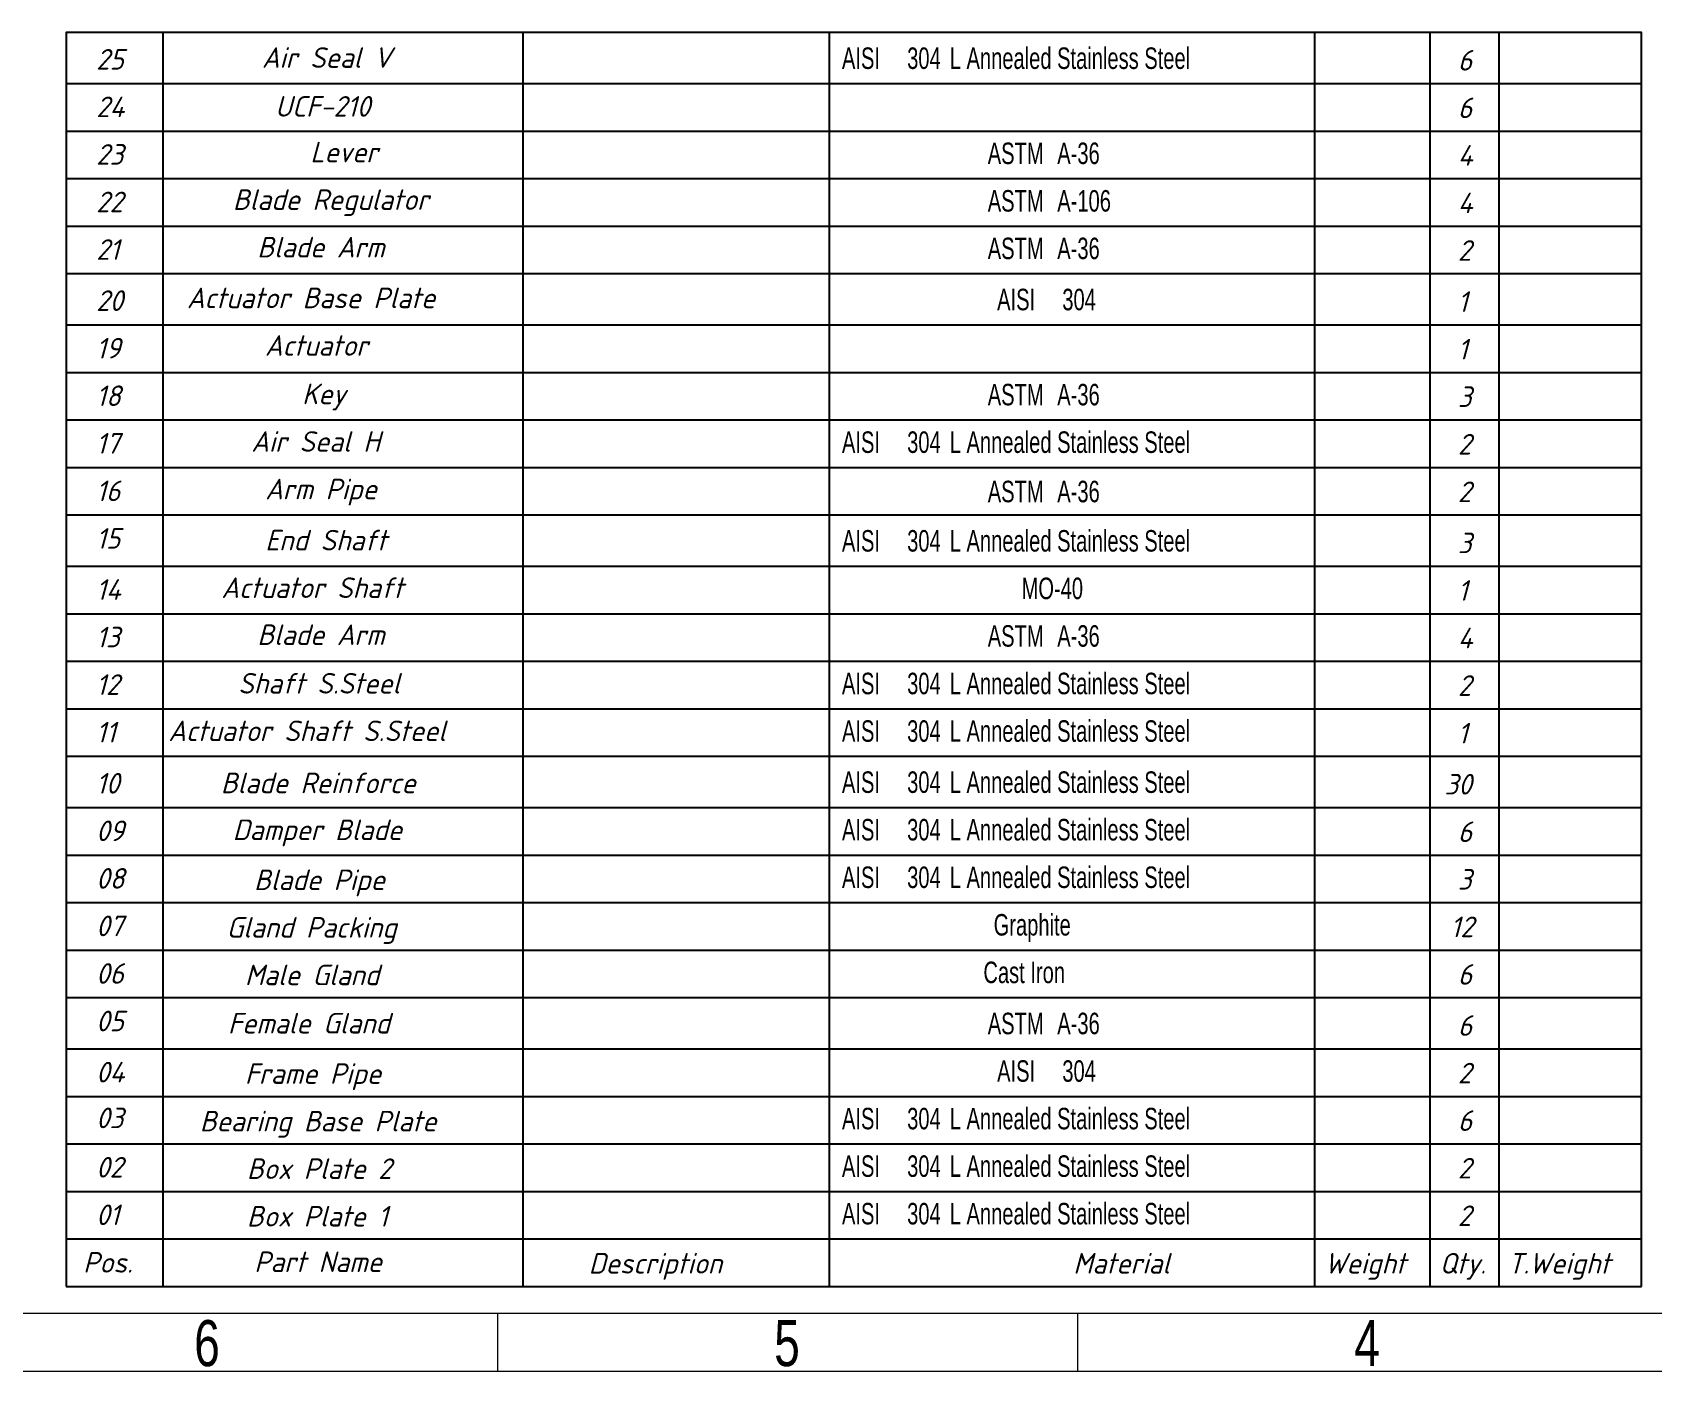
# Model space of a CAD drawing. Header units: millimetres. Extents: x -3124 to 13554, y -5049 to 691.
# Drawn here: x -926 to 1867, y -5049 to -2740 of the extents above; entities that cross this region are included whole.
import ezdxf

# ---------------------------------------------------------------- set-up
doc = ezdxf.new("R2010")
doc.units = ezdxf.units.MM
doc.styles.add('GOST-2.304_Type-B_italic', font='')
doc.styles.add('SLDTEXTSTYLE0', font='TXT', dxfattribs={"width": 0.75})
doc.styles.add('SLDTEXTSTYLE4', font='TXT', dxfattribs={"width": 0.7})
doc.styles.get('GOST-2.304_Type-B_italic').set_extended_font_data('GOST Common', italic=True)

msp = doc.modelspace()

# ---------------------------------------------------------------- linework, layer by layer
for p, q in [((-700.97781, -4902.37622), (-700.97781, -2739.75439)), ((-79.79148, -4902.37622), (-79.79148, -2739.75439)), ((448.12666, -4902.37622), (448.12666, -2739.75439)), ((1284.86864, -4902.37622), (1284.86864, -2739.75439)), ((1483.52192, -4902.37622), (1483.52192, -2739.75439)), ((1603.0025, -4902.37622), (1603.0025, -2739.75439)), ((-867.75126, -2827.90784), (1848.13412, -2827.90784)), ((-867.75126, -2909.90092), (1848.13412, -2909.90092)), ((-867.75126, -2991.89399), (1848.13412, -2991.89399)), ((-867.75126, -3073.88707), (1848.13412, -3073.88707)), ((-867.75126, -3244.03359), (1848.13412, -3244.03359)), ((-867.75126, -3326.02666), (1848.13412, -3326.02666)), ((-867.75126, -3408.01974), (1848.13412, -3408.01974)), ((-867.75126, -3490.01282), (1848.13412, -3490.01282)), ((-867.75126, -3660.15934), (1848.13412, -3660.15934)), ((-867.75126, -3742.15241), (1848.13412, -3742.15241)), ((-867.75126, -3824.14549), (1848.13412, -3824.14549)), ((-867.75126, -3906.13857), (1848.13412, -3906.13857)), ((-867.75126, -4076.28509), (1848.13412, -4076.28509)), ((-867.75126, -4158.27816), (1848.13412, -4158.27816)), ((-867.75126, -4240.27124), (1848.13412, -4240.27124)), ((-867.75126, -4322.26431), (1848.13412, -4322.26431)), ((-867.75126, -4492.41084), (1848.13412, -4492.41084)), ((-867.75126, -4574.40391), (1848.13412, -4574.40391)), ((-867.75126, -4656.39699), (1848.13412, -4656.39699)), ((-867.75126, -4738.39006), (1848.13412, -4738.39006)), ((-867.75126, -4820.38314), (1848.13412, -4820.38314)), ((-867.75126, -4902.37622), (1848.13412, -4902.37622))]:
    msp.add_line(p, q)
at = {"linetype": 'Continuous', "lineweight": 20}
for p, q in [((4775.69418, -4949.049), (-3024.30551, -4949.049)), ((-124.30562, -4949.049), (-124.30562, -5049.049)), ((875.69434, -4949.049), (875.69434, -5049.049)), ((4875.69418, -5049.049), (-3124.3055, -5049.049))]:
    msp.add_line(p, q, dxfattribs=at)
for points in [[(1848.13412, -3237.87322), (1848.13412, -2739.75439), (-867.75126, -2739.75439), (-867.75126, -3237.87322)], [(1848.13412, -3653.99897), (1848.13412, -3155.88014), (-867.75126, -3155.88014), (-867.75126, -3653.99897)], [(1848.13412, -4070.12472), (1848.13412, -3572.00589), (-867.75126, -3572.00589), (-867.75126, -4070.12472)], [(1848.13412, -4486.25047), (1848.13412, -3988.13164), (-867.75126, -3988.13164), (-867.75126, -4486.25047)], [(1848.13412, -4902.37622), (1848.13412, -4404.25739), (-867.75126, -4404.25739), (-867.75126, -4902.37622)]]:
    msp.add_lwpolyline(points)

# ---------------------------------------------------------------- texts
at = {"style": 'GOST-2.304_Type-B_italic'}
for s, height, p in [('Air Seal V', 35.496472, (-530.60652, -2800.88926)), ('25', 35.496472, (-816.23992, -2803.93031)), ('6', 35.49647, (1531.43472, -2805.57497)), ('24', 35.496472, (-816.23992, -2885.92338)), ('UCF-210', 35.496472, (-507.84146, -2885.04786)), ('6', 35.49647, (1531.43472, -2887.56804)), ('23', 35.496472, (-816.23992, -2967.91646)), ('Lever', 35.496472, (-447.03297, -2963.84429)), ('4', 35.49647, (1531.43472, -2969.56112)), ('22', 35.496472, (-816.23992, -3049.90954)), ('Blade Regulator', 35.4964725, (-580.56392, -3045.83737)), ('4', 35.49647, (1531.43472, -3051.5542)), ('21', 35.496472, (-816.23992, -3131.90261)), ('Blade Arm', 35.496472, (-538.4807, -3127.83044)), ('2', 35.49647, (1531.43472, -3133.54727)), ('Actuator Base Plate', 35.4964725, (-659.91974, -3215.3303)), ('20', 35.496472, (-816.23992, -3220.05606)), ('1', 35.49647, (1531.43472, -3221.70072)), ('19', 35.496472, (-816.23992, -3302.04913)), ('Actuator', 35.496472, (-525.34014, -3297.32338)), ('1', 35.49647, (1531.43472, -3303.69379)), ('18', 35.496472, (-816.23992, -3384.04221)), ('Key', 35.496472, (-461.23045, -3380.91731)), ('3', 35.49647, (1531.43472, -3385.68687)), ('17', 35.496472, (-816.23992, -3466.03529)), ('Air Seal H', 35.496472, (-548.84315, -3462.91039)), ('2', 35.49647, (1531.43472, -3467.67995)), ('16', 35.496472, (-816.23992, -3548.02836)), ('Arm Pipe', 35.496472, (-524.81698, -3544.90346)), ('2', 35.49647, (1531.43472, -3549.67302)), ('15', 35.496472, (-816.23992, -3630.02144)), ('End Shaft', 35.496472, (-524.81698, -3633.05691)), ('3', 35.49647, (1531.43472, -3637.82647)), ('14', 35.496472, (-816.23992, -3718.17488)), ('Actuator Shaft', 35.4964725, (-600.408, -3715.04998)), ('1', 35.49647, (1531.43472, -3719.81954)), ('13', 35.496472, (-816.23992, -3800.16796)), ('Blade Arm', 35.496472, (-538.4807, -3796.09579)), ('4', 35.49647, (1531.43472, -3801.81262)), ('12', 35.496472, (-816.23992, -3882.16103)), ('Shaft S.Steel', 35.4964725, (-571.28074, -3879.85974)), ('2', 35.49647, (1531.43472, -3883.80569)), ('11', 35.496472, (-816.23992, -3964.15411)), ('Actuator Shaft S.Steel', 35.4964725, (-691.857, -3961.85281)), ('1', 35.49647, (1531.43472, -3965.79877)), ('10', 35.496472, (-816.23992, -4052.30756)), ('Blade Reinforce', 35.4964725, (-601.29236, -4051.71298)), ('30', 35.496472, (1508.37679, -4053.95222)), ('09', 35.496472, (-816.23992, -4134.30063)), ('Damper Blade', 35.4964725, (-580.80219, -4132.56909)), ('6', 35.49647, (1531.43472, -4135.94529)), ('08', 35.496472, (-816.23992, -4216.29371)), ('Blade Pipe', 35.496472, (-544.01301, -4218.76166)), ('3', 35.49647, (1531.43472, -4217.93837)), ('07', 35.496472, (-816.23992, -4298.28678)), ('Gland Packing', 35.4964725, (-591.39118, -4300.75474)), ('12', 35.496472, (1518.71123, -4299.93144)), ('06', 35.496472, (-816.23992, -4380.27986)), ('Male Gland', 35.496472, (-559.76073, -4382.74781)), ('6', 35.49647, (1531.43472, -4381.92452)), ('05', 35.496472, (-816.23992, -4462.27294)), ('Female Gland', 35.4964725, (-588.96762, -4466.03922)), ('6', 35.49647, (1531.43472, -4470.07796)), ('04', 35.496472, (-816.23992, -4550.42638)), ('Frame Pipe', 35.496472, (-559.76073, -4552.89433)), ('2', 35.49647, (1531.43472, -4552.07104)), ('03', 35.496472, (-816.23992, -4629.33927)), ('Bearing Base Plate', 35.4964725, (-637.55075, -4634.88741)), ('6', 35.49647, (1531.43472, -4634.06412)), ('02', 35.496472, (-816.23992, -4714.41253)), ('Box Plate 2', 35.4964725, (-556.35889, -4716.88048)), ('2', 35.49647, (1531.43472, -4716.05719)), ('01', 35.496472, (-816.23992, -4796.40561)), ('Box Plate 1', 35.4964725, (-556.35889, -4798.87356)), ('2', 35.49647, (1531.43472, -4798.05027)), ('Pos.', 35.496472, (-838.71737, -4878.39868)), ('Part Name', 35.496472, (-543.66136, -4877.40779)), ('Description', 35.4964725, (32.94332, -4880.04334)), ('Material', 35.496472, (868.38249, -4880.04334)), ('Weight', 35.496472, (1301.73342, -4880.04334)), ('Qty.', 35.496472, (1500.09558, -4880.04334)), ('T.Weight', 35.496472, (1617.59318, -4880.04334))]:
    msp.add_text(s, height=height, dxfattribs=at).set_placement(p)
at = {"color": 0, "style": 'SLDTEXTSTYLE4', "width": 0.7}
for s, height, p in [('AISI ', 37.041667, (469.66744, -2802.76978)), ('304', 37.041667, (582.02716, -2802.76978)), ('L Annealed Stainless Steel', 37.0416667, (655.49313, -2802.76978)), ('ASTM', 37.041667, (720.99796, -2966.75593)), ('A-36', 37.041667, (840.82766, -2966.75593)), ('ASTM', 37.041667, (720.99796, -3048.74901)), ('A-106', 37.041667, (840.82766, -3048.74901)), ('ASTM', 37.041667, (720.99796, -3130.74208)), ('A-36', 37.041667, (840.82766, -3130.74208)), ('AISI ', 37.041667, (737.18276, -3218.89553)), ('304', 37.041667, (849.54249, -3218.89553)), ('ASTM', 37.041667, (720.99796, -3382.88168)), ('A-36', 37.041667, (840.82766, -3382.88168)), ('AISI ', 37.041667, (469.66744, -3464.87475)), ('304', 37.041667, (582.02716, -3464.87475)), ('L Annealed Stainless Steel', 37.0416667, (655.49313, -3464.87475)), ('ASTM', 37.041667, (720.99796, -3549.94802)), ('A-36', 37.041667, (840.82766, -3549.94802)), ('AISI ', 37.041667, (469.66744, -3635.02128)), ('304', 37.041667, (582.02716, -3635.02128)), ('L Annealed Stainless Steel', 37.0416667, (655.49313, -3635.02128)), ('MO-40', 37.041667, (779.31472, -3717.01435)), ('ASTM', 37.041667, (720.99796, -3799.00743)), ('A-36', 37.041667, (840.82766, -3799.00743)), ('AISI ', 37.041667, (469.66744, -3881.0005)), ('304', 37.041667, (582.02716, -3881.0005)), ('L Annealed Stainless Steel', 37.0416667, (655.49313, -3881.0005)), ('AISI ', 37.041667, (469.66744, -3962.99358)), ('304', 37.041667, (582.02716, -3962.99358)), ('L Annealed Stainless Steel', 37.0416667, (655.49313, -3962.99358)), ('AISI ', 37.041667, (469.66744, -4051.14702)), ('304', 37.041667, (582.02716, -4051.14702)), ('L Annealed Stainless Steel', 37.0416667, (655.49313, -4051.14702)), ('AISI ', 37.041667, (469.66744, -4133.1401)), ('304', 37.041667, (582.02716, -4133.1401)), ('L Annealed Stainless Steel', 37.0416667, (655.49313, -4133.1401)), ('AISI ', 37.041667, (469.66744, -4215.13318)), ('304', 37.041667, (582.02716, -4215.13318)), ('L Annealed Stainless Steel', 37.0416667, (655.49313, -4215.13318)), ('Graphite', 37.041667, (731.17221, -4297.12625)), ('Cast Iron', 37.041667, (713.52798, -4379.11933)), ('ASTM', 37.041667, (720.99796, -4467.27277)), ('A-36', 37.041667, (840.82766, -4467.27277)), ('AISI ', 37.041667, (737.18276, -4549.26585)), ('304', 37.041667, (849.54249, -4549.26585)), ('AISI ', 37.041667, (469.66744, -4631.25893)), ('304', 37.041667, (582.02716, -4631.25893)), ('L Annealed Stainless Steel', 37.0416667, (655.49313, -4631.25893)), ('AISI ', 37.041667, (469.66744, -4713.252)), ('304', 37.041667, (582.02716, -4713.252)), ('L Annealed Stainless Steel', 37.0416667, (655.49313, -4713.252)), ('AISI ', 37.041667, (469.66744, -4795.24508)), ('304', 37.041667, (582.02716, -4795.24508)), ('L Annealed Stainless Steel', 37.0416667, (655.49313, -4795.24508))]:
    msp.add_text(s, height=height, dxfattribs=at).set_placement(p)
at = {"linetype": 'Continuous', "lineweight": 20, "char_height": 79.375, "attachment_point": 2, "style": 'SLDTEXTSTYLE0'}
for s, insert in [('6', (-625.10486, -4960.27884)), ('5', (374.8951, -4960.27884)), ('4', (1374.89506, -4960.27884))]:
    msp.add_mtext(s, dxfattribs=dict(at, insert=insert))

doc.saveas('drawing.dxf')
